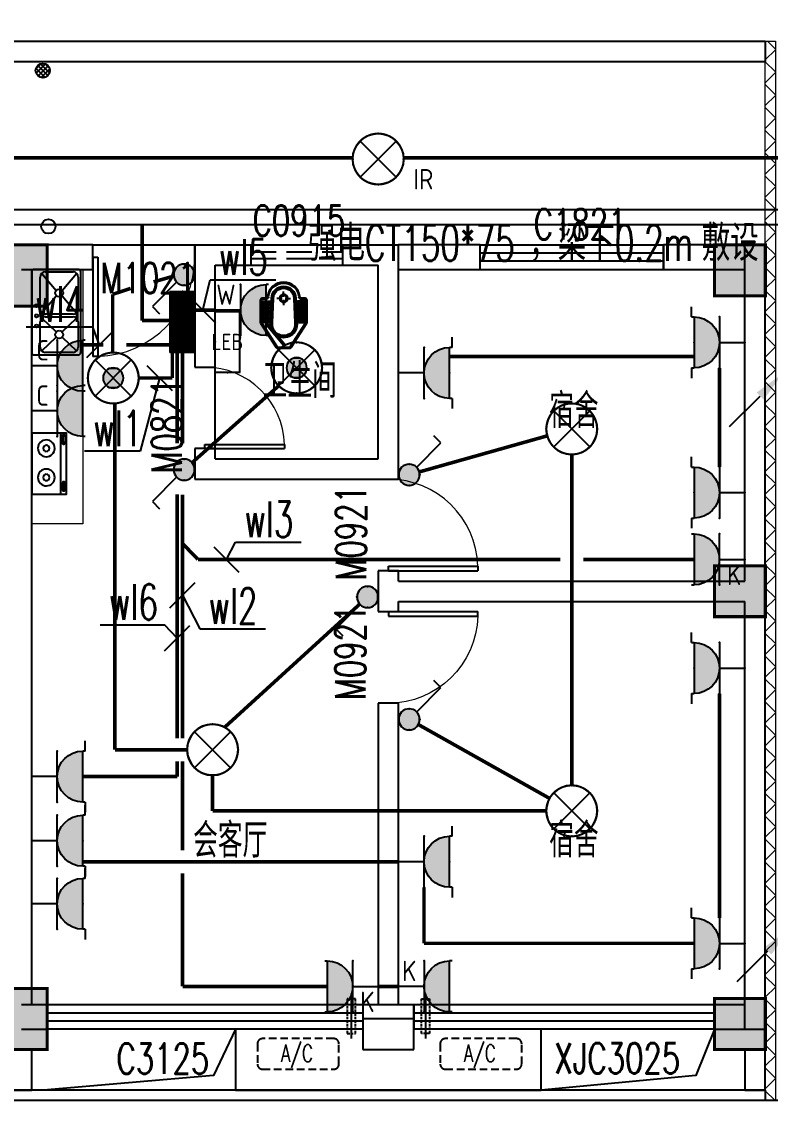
# Model space of a CAD drawing. Extents: x -9422388 to 15610651, y -1992469 to 953794.
# Drawn here: x -2651059 to -2643709, y -209906 to -199313 of the extents above; entities that cross this region are included whole.
import ezdxf
from ezdxf.enums import TextEntityAlignment as Align

# ---------------------------------------------------------------- set-up
doc = ezdxf.new("R2010")
doc.units = 0
doc.header["$LTSCALE"] = 1000
for name, pattern in [('( Hidden )', [0.375, 0.25, -0.125]), ('ACAD_ISO04W100', [30, 24, -3, 0, -3]), ('DASH', [0.35, 0.25, -0.1])]:
    doc.linetypes.add(name, pattern=pattern)
for name, color, linetype in [('A-ELEV-LIN-0.3', 30, 'Continuous'), ('A-ELEV-LIN-0.4', 40, 'Continuous'), ('A-FLOR-HVAC', 4, 'Continuous'), ('A-FLOR-OTHER2-ON', 83, 'Continuous'), ('A-SECT-DOOR', 141, 'Continuous'), ('C-KZ', 2, 'Continuous'), ('C-Z-HATCH', 253, 'Continuous'), ('CABLETRAY', 4, 'Continuous'), ('COLUMN', 9, 'Continuous'), ('DIM-插座', 3, 'Continuous'), ('DIM-照明', 3, 'Continuous'), ('EQUIP-插座', 3, 'Continuous'), ('EQUIP-照明', 3, 'Continuous'), ('EQUIP-箱柜', 3, 'Continuous'), ('LWIRE', 4, 'Continuous'), ('PUB_TEXT', 7, 'Continuous'), ('TEL_TEXT', 7, 'Continuous'), ('WALL', 9, 'Continuous'), ('WALL-PARAPET', 6, 'Continuous'), ('WINDOW', 4, 'Continuous'), ('WINDOW_TEXT', 7, 'Continuous'), ('WIRE-插座', 5, 'Continuous'), ('WIRE-照明', 1, 'Continuous'), ('厨具', 4, 'Continuous'), ('洁具', 253, 'Continuous')]:
    doc.layers.add(name, color=color, linetype=linetype)
doc.layers.add('建筑底图', color=8, linetype='Continuous', lineweight=5)
doc.styles.add('_TCH_DIM', font='SIMPLEX', dxfattribs={"bigfont": 'GBCBIG'})
doc.styles.add('_TCH_WINDOW', font='SIMPLEX', dxfattribs={"height": 3.5, "bigfont": 'GBCBIG'})
doc.styles.add('_TEL_ATTDEF', font='GBENOR', dxfattribs={"width": 0.8, "height": 3, "bigfont": 'GBCBIG'})
doc.styles.add('_TEL_DIM', font='SIMPLEX', dxfattribs={"width": 0.8, "height": 3.5, "bigfont": 'HZTXT'})
doc.styles.get("Standard").update_dxf_attribs({"font": 'gbenor.shx', "bigfont": 'gbcbig.shx'})

# ---------------------------------------------------------------- blocks, each defined once
blk = doc.blocks.new('$plan$00002777')
at = {"layer": '厨具', "color": 0}
for p, q in [((-300, -284), (300, -284)), ((-267, -307), (-267, -318)), ((-257, -316), (-257, -333)), ((-192, -316), (-257, -316)), ((-192, -333), (-192, -316)), ((-176, -308), (-176, -318)), ((192, -308), (192, -318)), ((208, -316), (273, -316)), ((208, -333), (208, -316)), ((273, -316), (273, -333)), ((284, -307), (284, -318)), ((-257, -333), (-192, -333)), ((273, -333), (208, -333))]:
    blk.add_line(p, q, dxfattribs=at)
blk.add_lwpolyline([(300, 0), (-300, 0), (-300, -340), (300, -340)], close=True, dxfattribs=at)
for points in [[(-176, -308, 0.259034), (-178, -304, 0.076276), (-189, -299, 0.036515), (-203, -297, 0.026615), (-221, -296, 0.026615), (-240, -297, 0.036515), (-254, -299, 0.076276), (-265, -304, 0.259034), (-267, -308, 0.078462), (-267, -309, 0.056762)], [(-176, -318, 0.259034), (-178, -315, 0.076276), (-189, -310, 0.036515), (-203, -307, 0.026615), (-221, -306, 0.026615), (-240, -307, 0.036515), (-254, -310, 0.076276), (-265, -315, 0.259034), (-267, -318, 0.259034), (-265, -322, 0.056762), (-257, -326, 0.036515)], [(192, -308, -0.259034), (194, -304, -0.076276), (205, -299, -0.036515), (219, -297, -0.026615), (238, -296, -0.026615), (257, -297, -0.036515), (270, -299, -0.076276), (282, -304, -0.259034), (284, -308, -0.078462), (283, -309, -0.056762)], [(192, -318, -0.259034), (194, -315, -0.076276), (205, -310, -0.036515), (219, -307, -0.026615), (238, -306, -0.026615), (257, -307, -0.036515), (270, -310, -0.076276), (282, -315, -0.259034), (284, -318, -0.259034), (282, -322, -0.056762), (273, -326, -0.036515)], [(-192, -327, 0.008736), (-189, -327, 0.076276), (-178, -322, 0.259034), (-176, -318, 0.259034)], [(208, -327, -0.008736), (205, -327, -0.076276), (194, -322, -0.259034), (192, -318, -0.259034)]]:
    blk.add_lwpolyline(points, format="xyb", dxfattribs=at)
for centre, radius, start, end in [((-135, -143), 82.5, 0.964, 0), ((151, -143), 82.5, 180, 179.036), ((-135, -143), 31.6, 0.6532, 0), ((151, -143), 31.6, 180, 179.3468)]:
    blk.add_arc(centre, radius, start, end, dxfattribs=at)
blk = doc.blocks.new('$plan$00002763')
at = {"layer": '洁具', "color": 0}
for p, q in [((-381, -98), (-246, -241)), ((-345, -82), (-95, -82)), ((-59, -98), (-194, -241)), ((-6, -98), (161, -241)), ((30, -82), (345, -82)), ((381, -98), (214, -241)), ((-395, -405), (-395, -132)), ((-45, -132), (-45, -405)), ((-20, -405), (-20, -132)), ((395, -132), (395, -405)), ((-246, -297), (-381, -440)), ((-194, -297), (-59, -440)), ((161, -297), (-6, -440)), ((214, -297), (381, -440)), ((-95, -455), (-345, -455)), ((345, -455), (30, -455))]:
    blk.add_line(p, q, dxfattribs=at)
blk.add_lwpolyline([(-420, -25), (-420, -455, 0.200464), (-413, -473, 0.197353), (-395, -480), (395, -480, 0.19737), (413, -473, 0.200447), (420, -455), (420, -25, 0.200464), (413, -7, 0.197353), (395, 0), (-395, 0, 0.19737), (-413, -7, 0.200447), (-420, -25)], format="xyb", close=True, dxfattribs=at)
for centre, major_axis, start_param, end_param in [((-345, -132), (-50, 0), -1.570796, 0), ((-136, -48), (-14.2, 0), 3.141593, 9.424778), ((-95, -132), (-50, 0), 3.141593, 4.712389), ((-36, -48), (-15.1, 0), 3.141593, 9.424778), ((30, -132), (-50, 0), -1.570796, 0), ((64, -48), (-14.2, 0), 3.141593, 9.424778), ((345, -132), (-50, 0), 3.141593, 4.712389), ((-220, -269), (-38.6, 0), 3.141593, 9.424778), ((188, -269), (-38.6, 0), 3.141593, 9.424778), ((-345, -405), (50, 0), 3.141593, 4.712389), ((-95, -405), (50, 0), 4.712389, 6.283185), ((30, -405), (50, 0), 3.141593, 4.712389), ((345, -405), (50, 0), 4.712389, 6.283185)]:
    blk.add_ellipse(centre, major_axis=major_axis, ratio=0.9938, start_param=start_param, end_param=end_param, dxfattribs=at)
blk = doc.blocks.new('$plan$00002871')
at = {"layer": '洁具', "color": 0}
for p, q in [((0, -475), (0, -423)), ((-15, -490), (-67, -490)), ((0, -505), (0, -557)), ((15, -490), (67, -490))]:
    blk.add_line(p, q, dxfattribs=at)
for points in [[(159, -508, -0.88995), (-159, -508, 0.380538), (-179, -491), (-210, -491, -0.414214), (-230, -471), (-230, -258, -0.144595), (-227, -247), (-73, -9, -0.254383), (-56, 0), (56, 0, -0.254383), (73, -9), (227, -247, -0.144595), (230, -258), (230, -471, -0.414214), (210, -491), (179, -491, 0.380538)], [(120, -491), (130, -252, 1.134994), (-130, -252), (-120, -491, 0.992594)], [(105, -490), (115, -251, 1.141146), (-115, -251), (-105, -490, 0.994896)], [(100, -490), (110, -251, 1.143479), (-110, -251), (-100, -490, 0.995777)], [(-149, -264, 1), (-149, -252), (-207, -252, 1), (-207, -264)], [(-148, -287, 1), (-148, -275), (-207, -275, 1), (-207, -287)], [(-147, -307, 1), (-147, -295), (-207, -295, 1), (-207, -307)], [(-149, -263, 1), (-149, -253), (-207, -253, 1), (-207, -263)], [(-148, -286, 1), (-148, -276), (-207, -276, 1), (-207, -286)], [(-147, -306, 1), (-147, -296), (-207, -296, 1), (-207, -306)], [(148, -287, -1), (148, -275), (207, -275, -1), (207, -287)], [(147, -307, -1), (147, -295), (207, -295, -1), (207, -307)], [(148, -286, -1), (148, -276), (207, -276, -1), (207, -286)], [(147, -306, -1), (147, -296), (207, -296, -1), (207, -306)], [(149, -264, -1), (149, -252), (207, -252, -1), (207, -264)], [(149, -263, -1), (149, -253), (207, -253, -1), (207, -263)], [(-146, -330, 1), (-146, -319), (-207, -319, 1), (-207, -330)], [(-146, -352, 1), (-146, -341), (-207, -341, 1), (-207, -352)], [(-145, -376, 1), (-145, -364), (-207, -364, 1), (-207, -376)], [(-144, -399, 1), (-144, -388), (-207, -388, 1), (-207, -399)], [(-143, -423, 1), (-143, -411), (-207, -411, 1), (-207, -423)], [(-146, -329, 1), (-146, -320), (-207, -320, 1), (-207, -329)], [(-146, -351, 1), (-146, -342), (-207, -342, 1), (-207, -351)], [(-145, -375, 1), (-145, -365), (-207, -365, 1), (-207, -375)], [(-144, -398, 1), (-144, -389), (-207, -389, 1), (-207, -398)], [(-143, -422, 1), (-143, -412), (-207, -412, 1), (-207, -422)], [(143, -423, -1), (143, -411), (207, -411, -1), (207, -423)], [(144, -399, -1), (144, -388), (207, -388, -1), (207, -399)], [(143, -422, -1), (143, -412), (207, -412, -1), (207, -422)], [(145, -376, -1), (145, -364), (207, -364, -1), (207, -376)], [(144, -398, -1), (144, -389), (207, -389, -1), (207, -398)], [(146, -352, -1), (146, -341), (207, -341, -1), (207, -352)], [(145, -375, -1), (145, -365), (207, -365, -1), (207, -375)], [(146, -330, -1), (146, -319), (207, -319, -1), (207, -330)], [(146, -351, -1), (146, -342), (207, -342, -1), (207, -351)], [(146, -329, -1), (146, -320), (207, -320, -1), (207, -329)], [(-141, -444, 1), (-141, -432), (-207, -432, 1), (-207, -444)], [(-141, -464, 1), (-141, -453), (-207, -453, 1), (-207, -464)], [(-141, -443, 1), (-141, -433), (-207, -433, 1), (-207, -443)], [(-141, -463, 1), (-141, -454), (-207, -454, 1), (-207, -463)], [(141, -444, -1), (141, -432), (207, -432, -1), (207, -444)], [(141, -464, -1), (141, -453), (207, -453, -1), (207, -464)], [(141, -443, -1), (141, -433), (207, -433, -1), (207, -443)], [(141, -463, -1), (141, -454), (207, -454, -1), (207, -463)]]:
    blk.add_lwpolyline(points, format="xyb", close=True, dxfattribs=at)
blk.add_lwpolyline([(-149, -507, 0.380538), (-179, -481), (-210, -481, -0.414214), (-220, -471), (-220, -258, -0.144595), (-218, -253), (-64, -15, -0.254383), (-56, -10), (56, -10, -0.254383), (64, -15), (218, -253, -0.144595), (220, -258), (220, -471, -0.414214), (210, -481), (179, -481, 0.380538), (149, -507, 0.380538)], format="xyb", dxfattribs=at)
for radius in [40, 31.7]:
    blk.add_circle((0, -490), radius, dxfattribs=at)
blk.add_arc((0, -490), 150, 186.665, 353.335, dxfattribs=at)
blk = doc.blocks.new('KTWJ1')
at = {"layer": 'A-FLOR-HVAC', "color": 0, "linetype": '( Hidden )', "ltscale": 0.3}
blk.add_lwpolyline([(152982, -14209, 0.414214), (153032, -14259), (153732, -14259, 0.414214), (153782, -14209), (153782, -14009, 0.414214), (153732, -13959), (153032, -13959, 0.414214), (152982, -14009)], format="xyb", close=True, dxfattribs=at)
at = {"layer": 'A-FLOR-HVAC', "color": 0, "style": '_TCH_WINDOW', "width": 0.705882}
blk.add_text('A/C', height=170, dxfattribs=at).set_placement((153214, -14188))
blk = doc.blocks.new('KTB')
at = {"layer": 'A-SECT-DOOR', "color": 0}
blk.add_lwpolyline([(1040319, -403775), (1039069, -403775), (1039069, -404375), (1042069, -404375), (1042069, -403775), (1040819, -403775)], dxfattribs=at)
at = {"layer": 'A-FLOR-HVAC', "color": 8}
for p in [(886302, -389909), (888096, -389909)]:
    blk.add_blockref('KTWJ1', p, dxfattribs=at)
blk = doc.blocks.new('A$C0CF77FE4')
at = {"layer": 'A-FLOR-OTHER2-ON', "color": 0, "linetype": 'ACAD_ISO04W100', "ltscale": 5}
blk.add_line((40, 440), (40, 0), dxfattribs=at)
at = {"layer": 'A-FLOR-OTHER2-ON', "color": 0, "linetype": 'DASH', "ltscale": 0.1}
blk.add_lwpolyline([(0, 390), (80, 390), (80, 50), (0, 50)], close=True, dxfattribs=at)
blk = doc.blocks.new('$DorLib2D$00000001')
at = {"color": 0}
for p, q in [((0.45, 0.975), (0.5, 0.975)), ((0.45, 0), (0.45, 0.975)), ((0.5, 0), (0.5, 0.975)), ((0.5, 0), (0.45, 0))]:
    blk.add_line(p, q, dxfattribs=at)
at = {"color": 0, "lineweight": 13}
blk.add_arc((0.475, 0), 0.975, 91.4693, 180, dxfattribs=at)
blk = doc.blocks.new('$TCHSYS$WIN2D')
at = {"color": 0}
for p, q in [((-0.5, 0.5), (0.5, 0.5)), ((-0.5, 0.5), (-0.5, -0.5)), ((0.5, 0.5), (0.5, -0.5)), ((0.5, 0.1667), (-0.5, 0.1667)), ((0.5, -0.1667), (-0.5, -0.1667)), ((-0.5, -0.5), (0.5, -0.5))]:
    blk.add_line(p, q, dxfattribs=at)
blk = doc.blocks.new('4444')
h = blk.add_hatch()
h.set_pattern_fill('ANSI37', color=8, scale=100)
h.set_pattern_definition([(45, (1282736.5, 0), (-112.2532, 112.2532), []), (135, (1282736.5, 0), (-112.2532, -112.2532), [])])
h.paths.add_polyline_path([(1904230.2, -394074.7), (1904330.2, -394074.7), (1904330.2, -404474.7), (1904230.2, -404474.7)])
at = {"layer": 'A-ELEV-LIN-0.4'}
h = blk.add_hatch(dxfattribs=at)
h.set_pattern_fill('ANSI37', color=8, scale=20)
h.set_pattern_definition([(45, (842830.902, -10358), (-22.4506403, 22.4506403), []), (135, (842830.902, -10358), (-22.4506403, -22.4506403), [])])
edge = h.paths.add_edge_path()
edge.add_arc((1897138.4, -394362.6), 70, 0, 360)
at = {"layer": 'C-Z-HATCH'}
h = blk.add_hatch(color=8, dxfattribs=at)
h.dxf.hatch_style = 1
h.paths.add_polyline_path([(1896680.2, -396074.7), (1897180.2, -396074.7), (1897180.2, -396674.7), (1896680.2, -396674.7)])
h = blk.add_hatch(color=8, dxfattribs=at)
h.dxf.hatch_style = 1
h.paths.add_polyline_path([(1903730.2, -396074.7), (1904230.2, -396074.7), (1904230.2, -396574.7), (1903730.2, -396574.7)])
h = blk.add_hatch(color=8, dxfattribs=at)
h.dxf.hatch_style = 1
h.paths.add_polyline_path([(1903730.2, -399224.7), (1904230.2, -399224.7), (1904230.2, -399724.7), (1903730.2, -399724.7)])
h = blk.add_hatch(color=8, dxfattribs=at)
h.dxf.hatch_style = 1
h.paths.add_polyline_path([(1896680.2, -403374.7), (1897180.2, -403374.7), (1897180.2, -403974.7), (1896680.2, -403974.7)])
h = blk.add_hatch(color=8, dxfattribs=at)
h.dxf.hatch_style = 1
h.paths.add_polyline_path([(1903730.2, -403474.7), (1904230.2, -403474.7), (1904230.2, -403974.7), (1903730.2, -403974.7)])
at = {"color": 8}
for points in [[(1904230.2, -394074.7), (1904330.2, -394074.7), (1904330.2, -404474.7), (1904230.2, -404474.7)], [(1897030.2, -396314.7), (1897530.2, -396314.7), (1897530.2, -398814.7), (1897030.2, -398814.7)]]:
    blk.add_lwpolyline(points, close=True, dxfattribs=at)
at = {"layer": 'A-ELEV-LIN-0.3', "color": 8}
for points in [[(1910300.1, -378228), (1910300.1, -378228, -0.4142136), (1910521.4, -377263.1), (1917469.5, -372908.3, -0.4142136), (1919537.1, -373382.6), (1932807.3, -394555, -0.2728148), (1932848.7, -396077.9), (1928630, -403701.1, -0.2728148), (1927317.5, -404474.7), (1876130.2, -404474.7, -0.4142134), (1874530.2, -402874.7), (1874530.2, -394774.7, -0.4142137), (1875230.2, -394074.7), (1875230.2, -394074.7)], [(1904230.2, -404374.7), (1876130.2, -404374.7, -0.4142134), (1874630.2, -402874.7), (1874630.2, -394774.7, -0.4142137), (1875230.2, -394174.7), (1875230.2, -394174.7)]]:
    blk.add_lwpolyline(points, format="xyb", dxfattribs=at)
for points in [[(1896830.2, -404374.7), (1897030.2, -404374.7), (1897030.2, -403974.7), (1896830.2, -403974.7)], [(1904030.2, -404374.7), (1904230.2, -404374.7), (1904230.2, -403974.7), (1904030.2, -403974.7)]]:
    blk.add_lwpolyline(points, close=True, dxfattribs=at)
blk.add_lwpolyline([(1904230.2, -404374.7), (1904230.2, -404474.7)], dxfattribs=at)
at = {"layer": 'A-ELEV-LIN-0.4', "color": 8}
for points in [[(1899030.2, -403774.7), (1898812.7, -404229.5), (1897143.9, -404374.7)], [(1903730.2, -403774.7), (1903549, -404229.5), (1902030.2, -404374.7)]]:
    blk.add_lwpolyline(points, dxfattribs=at)
for centre in [(1897138.4, -394362.6), (1897193.5, -395893.3)]:
    blk.add_circle(centre, 70, dxfattribs=at)
at = {"layer": 'C-KZ', "color": 8, "const_width": 30}
for points in [[(1896680.2, -396074.7), (1897180.2, -396074.7), (1897180.2, -396674.7), (1896680.2, -396674.7)], [(1903730.2, -396074.7), (1904230.2, -396074.7), (1904230.2, -396574.7), (1903730.2, -396574.7)], [(1903730.2, -399224.7), (1904230.2, -399224.7), (1904230.2, -399724.7), (1903730.2, -399724.7)], [(1896680.2, -403374.7), (1897180.2, -403374.7), (1897180.2, -403974.7), (1896680.2, -403974.7)], [(1903730.2, -403474.7), (1904230.2, -403474.7), (1904230.2, -403974.7), (1903730.2, -403974.7)]]:
    blk.add_lwpolyline(points, close=True, dxfattribs=at)
at = {"layer": 'COLUMN', "color": 8}
for p, q in [((1900780.2, -403674.7), (1900280.2, -403674.7)), ((1900280.2, -403674.7), (1900280.2, -403974.7)), ((1900780.2, -403974.7), (1900780.2, -403674.7)), ((1900280.2, -403974.7), (1900780.2, -403974.7))]:
    blk.add_line(p, q, dxfattribs=at)
at = {"layer": 'WALL', "color": 8}
for p, q in [((1897630.2, -396074.7), (1896930.2, -396074.7)), ((1897630.2, -396314.7), (1897630.2, -396074.7)), ((1898630.2, -396074.7), (1898630.2, -397274.7)), ((1898630.2, -396314.7), (1898630.2, -396074.7)), ((1898630.2, -396074.7), (1900630.2, -396074.7)), ((1900630.2, -398274.7), (1900630.2, -396074.7)), ((1901430.2, -396074.7), (1900630.2, -396074.7)), ((1901430.2, -396314.7), (1901430.2, -396074.7)), ((1904030.2, -396074.7), (1903230.2, -396074.7)), ((1903230.2, -396074.7), (1903230.2, -396314.7)), ((1904030.2, -399374.7), (1904030.2, -396074.7)), ((1904030.2, -396074.7), (1904230.2, -396074.7)), ((1904230.2, -399474.7), (1904230.2, -396074.7)), ((1898830.2, -397274.7), (1898830.2, -396274.7)), ((1898830.2, -396274.7), (1900430.2, -396274.7)), ((1900430.2, -398174.7), (1900430.2, -396274.7)), ((1896930.2, -396314.7), (1897630.2, -396314.7)), ((1897030.2, -403534.7), (1897030.2, -396314.7)), ((1900630.2, -396314.7), (1901430.2, -396314.7)), ((1903230.2, -396314.7), (1904030.2, -396314.7)), ((1898630.2, -397274.7), (1898830.2, -397274.7)), ((1898830.2, -398074.7), (1898630.2, -398074.7)), ((1898630.2, -398074.7), (1898630.2, -398374.7)), ((1898830.2, -398174.7), (1898830.2, -398074.7)), ((1898830.2, -398174.7), (1900430.2, -398174.7)), ((1900630.2, -398374.7), (1900630.2, -398274.7)), ((1898630.2, -398374.7), (1900430.2, -398374.7)), ((1900430.2, -398374.7), (1900630.2, -398374.7)), ((1900630.2, -399274.7), (1900430.2, -399274.7)), ((1900430.2, -399274.7), (1900430.2, -399474.7)), ((1900630.2, -399374.7), (1900630.2, -399274.7)), ((1900630.2, -399374.7), (1904030.2, -399374.7)), ((1900430.2, -399474.7), (1900430.2, -399674.7)), ((1904230.2, -403774.7), (1904230.2, -399474.7)), ((1900430.2, -399674.7), (1900630.2, -399674.7)), ((1900630.2, -399574.7), (1904030.2, -399574.7)), ((1900630.2, -399674.7), (1900630.2, -399574.7)), ((1904030.2, -403774.7), (1904030.2, -399574.7)), ((1900630.2, -400574.7), (1900430.2, -400574.7)), ((1900430.2, -400574.7), (1900430.2, -403534.7)), ((1900630.2, -403534.7), (1900630.2, -400574.7)), ((1897180.2, -403534.7), (1896930.2, -403534.7)), ((1897180.2, -403774.7), (1897180.2, -403534.7)), ((1900530.2, -403534.7), (1900280.2, -403534.7)), ((1900280.2, -403534.7), (1900280.2, -403674.7)), ((1900780.2, -403534.7), (1900530.2, -403534.7)), ((1900780.2, -403674.7), (1900780.2, -403534.7)), ((1904030.2, -403534.7), (1903730.2, -403534.7)), ((1903730.2, -403534.7), (1903730.2, -403774.7)), ((1896930.2, -403774.7), (1897180.2, -403774.7)), ((1903730.2, -403774.7), (1904030.2, -403774.7)), ((1904030.2, -403774.7), (1904230.2, -403774.7))]:
    blk.add_line(p, q, dxfattribs=at)
at = {"layer": 'WALL-PARAPET', "color": 8}
for p, q in [((1875230.2, -394074.7), (1904230.2, -394074.7)), ((1904230.2, -394074.7), (1904230.2, -394274.7)), ((1875430.2, -394274.7), (1904230.2, -394274.7))]:
    blk.add_line(p, q, dxfattribs=at)
at = {"layer": 'WINDOW', "color": 8}
for p, q in [((1897630.2, -396074.7), (1898630.2, -396074.7)), ((1898830.2, -398074.7), (1898830.2, -397274.7))]:
    blk.add_line(p, q, dxfattribs=at)
at = {"layer": 'WINDOW', "color": 8, "linetype": 'DASH'}
for p, q in [((1899180.2, -396074.7, 900), (1899180.2, -396274.7, 900)), ((1899180.2, -396074.7, 900), (1899180.2, -396274.7, 900)), ((1899180.2, -396141.4, 900), (1900080.2, -396141.4, 900)), ((1899180.2, -396141.4, 900), (1900080.2, -396141.4, 900)), ((1900080.2, -396074.7, 900), (1900080.2, -396274.7, 900)), ((1900080.2, -396074.7, 900), (1900080.2, -396274.7, 900)), ((1899180.2, -396208.1, 900), (1900080.2, -396208.1, 900)), ((1899180.2, -396208.1, 900), (1900080.2, -396208.1, 900))]:
    blk.add_line(p, q, dxfattribs=at)
at = {"color": 8, "xscale": -1, "rotation": 180}
blk.add_blockref('$plan$00002871', (1899502.5, -397089.8), dxfattribs=at)
at = {"layer": 'A-FLOR-OTHER2-ON', "color": 8, "linetype": 'DASH', "xscale": -1}
blk.add_blockref('A$C0CF77FE4', (1900206.3, -403867.7), dxfattribs=at)
at = {"layer": 'A-FLOR-OTHER2-ON', "color": 8, "linetype": 'DASH'}
blk.add_blockref('A$C0CF77FE4', (1900854, -403867.7), dxfattribs=at)
at = {"layer": 'A-SECT-DOOR', "color": 8}
blk.add_blockref('KTB', (859961, 0), dxfattribs=at)
at = {"layer": 'WINDOW', "color": 8}
ref = blk.add_blockref('$TCHSYS$WIN2D', (1902330.2, -396194.7), dxfattribs=dict(at, xscale=1800, yscale=-240, zscale=1800, rotation=359.9999999999639))
ref.add_attrib('A', 'C1821', (1901957.4, -396020.4), dxfattribs={"layer": 'WINDOW_TEXT', "color": 8, "height": 297.5, "style": '_TCH_WINDOW', "width": 0.705882})
ref = blk.add_blockref('$DorLib2D$00000001', (1898130.2, -396194.7), dxfattribs=dict(at, xscale=-1000, yscale=-1000, zscale=-1000, rotation=359.9999999999629))
ref.add_attrib('A', 'M1021', (1897705.2, -396548.5), dxfattribs={"layer": 'WINDOW_TEXT', "color": 8, "height": 297.5, "style": '_TCH_WINDOW', "width": 0.705882})
ref = blk.add_blockref('$DorLib2D$00000001', (1898730.2, -397674.7), dxfattribs=dict(at, xscale=-800, yscale=-800, zscale=-800, rotation=89.99999999995553))
ref.add_attrib('A', 'M0821', (1898503.9, -398319.7), dxfattribs={"layer": 'WINDOW_TEXT', "color": 8, "height": 297.5, "rotation": 90, "style": '_TCH_WINDOW', "width": 0.705882})
ref = blk.add_blockref('$DorLib2D$00000001', (1900530.2, -398824.7), dxfattribs=dict(at, xscale=-900, yscale=-900, zscale=-900, rotation=89.99999999995553))
ref.add_attrib('A', 'M0921', (1900313, -399369.4), dxfattribs={"layer": 'WINDOW_TEXT', "color": 8, "height": 297.5, "rotation": 90, "style": '_TCH_WINDOW', "width": 0.705882})
ref = blk.add_blockref('$DorLib2D$00000001', (1900530.2, -400124.7), dxfattribs=dict(at, xscale=900, yscale=-900, zscale=900, rotation=89.99999999995553))
ref.add_attrib('A', 'M0921', (1900305.8, -400544.4), dxfattribs={"layer": 'WINDOW_TEXT', "color": 8, "height": 297.5, "rotation": 90, "style": '_TCH_WINDOW', "width": 0.705882})
ref = blk.add_blockref('$TCHSYS$WIN2D', (1898730.2, -403654.7), dxfattribs=dict(at, xscale=3100, yscale=-240, zscale=3100, rotation=179.9999999999629))
ref.add_attrib('A', 'C3125', (1897862.5, -404213.1), dxfattribs={"layer": 'WINDOW_TEXT', "color": 8, "height": 297.5, "rotation": 360, "style": '_TCH_WINDOW', "width": 0.705882})
ref = blk.add_blockref('$TCHSYS$WIN2D', (1902255.2, -403654.7), dxfattribs=dict(at, xscale=-2950, yscale=240, zscale=-2950, rotation=359.9999999999639))
ref.add_attrib('A', 'XJC3025', (1902161.3, -404209.6), dxfattribs={"layer": 'WINDOW_TEXT', "color": 8, "height": 297.5, "style": '_TCH_WINDOW', "width": 0.705882})
at = {"layer": '厨具', "color": 8, "xscale": -1, "yscale": -1, "rotation": 269.9999999999562}
blk.add_blockref('$plan$00002763', (1897030.2, -396734.7), dxfattribs=at)
at = {"layer": '厨具', "color": 8, "rotation": 89.99999999995617}
blk.add_blockref('$plan$00002777', (1897030.2, -398222.8), dxfattribs=at)
at = {"layer": 'PUB_TEXT', "color": 8, "style": '_TCH_DIM'}
for s, p in [('卫生间', (1899295.8, -397577.6)), ('宿舍', (1902108.3, -397871.8)), ('会客厅', (1898613.7, -402091)), ('宿舍', (1902108.3, -402088.1))]:
    blk.add_text(s, height=337.59, dxfattribs=at).set_placement(p)
at = {"layer": 'WINDOW_TEXT', "color": 8, "style": '_TCH_WINDOW', "width": 0.705882}
blk.add_text('C0915', height=297.5, dxfattribs=at).set_placement((1899197.8, -395984.1))
blk = doc.blocks.new('$equip$00002530')
for p, q in [((-0.354, 0.354), (0.354, -0.354)), ((0.354, 0.354), (-0.354, -0.354))]:
    blk.add_line(p, q)
at = {"const_width": 0.04}
blk.add_lwpolyline([(0, 0.5, -1), (0, -0.5, -1), (0, 0.5, -2.479085)], format="xyb", dxfattribs=at)
blk.add_circle((0, 0), 0.5)
for p in [(0, 0.5), (-0.5, 0), (0.5, 0), (0, -0.5)]:
    blk.add_point(p)
at = {"color": 7, "style": '_TEL_DIM', "flags": 1}
blk.add_attdef('A', text='', height=0.00002, dxfattribs=at).set_placement((0, 0), align=Align.MIDDLE_CENTER)
at = {"color": 7, "style": '_TEL_DIM'}
blk.add_attdef('$TEXT$', text='', height=0.4, dxfattribs=at).set_placement((0.887, -0.396), align=Align.MIDDLE_CENTER)
blk = doc.blocks.new('$TelecSys$00000081')
for p, q in [((0.104, 0.104), (0.104, 0.104)), ((-0.104, -0.104), (-0.104, -0.104)), ((-1.15, -1.15), (-0.55, -0.55))]:
    blk.add_line(p, q)
at = {"const_width": 0.142}
blk.add_lwpolyline([(0.071, 0, 1), (-0.071, 0, 1)], format="xyb", close=True, dxfattribs=at)
blk.add_solid([(-0.62, -0.48), (-0.48, -0.62), (-0.1, -0.1)])
at = {"width": 0.8, "flags": 9}
blk.add_attdef('A', (0, 0), '', height=0.00002, rotation=180, dxfattribs=at)
blk = doc.blocks.new('$equip$00002539')
for p, q in [((-0.354, 0.354), (0.354, -0.354)), ((0.354, 0.354), (-0.354, -0.354))]:
    blk.add_line(p, q)
at = {"const_width": 0.04}
blk.add_lwpolyline([(-0.5, 0, 1), (0.5, 0, 1), (-0.5, 0, 0.911406)], format="xyb", dxfattribs=at)
blk.add_circle((0, 0), 0.5)
for p in [(0, 0.5), (-0.5, 0), (0.5, 0), (0, -0.5)]:
    blk.add_point(p)
at = {"color": 7, "style": '_TEL_DIM', "flags": 1}
blk.add_attdef('A', text='', height=0.00002, dxfattribs=at).set_placement((0, 0), align=Align.MIDDLE_CENTER)
blk = doc.blocks.new('$equip$00002828')
for p, q in [((0.354, 0.354), (-0.354, -0.354)), ((-0.354, 0.354), (0.354, -0.354))]:
    blk.add_line(p, q)
at = {"const_width": 0.04}
blk.add_lwpolyline([(0.5, 0, -1), (-0.5, 0, -1), (0.5, 0, 1)], format="xyb", dxfattribs=at)
for radius in [0.5, 0.2]:
    blk.add_circle((0, 0), radius)
for p in [(0, 0.5), (-0.5, 0), (0.5, 0), (0, -0.5)]:
    blk.add_point(p)
for points in [[(-0.173, 0.1), (0.173, 0.1), (-0.2, 0), (0.2, 0)], [(-0.173, -0.1), (0.173, -0.1), (-0.2, 0), (0.2, 0)], [(-0.1, 0.173), (0.1, 0.173), (-0.173, 0.1), (0.173, 0.1)], [(0, 0.2), (0, 0.2), (-0.1, 0.173), (0.1, 0.173)], [(-0.1, -0.173), (0.1, -0.173), (-0.173, -0.1), (0.173, -0.1)], [(0, -0.2), (0, -0.2), (-0.1, -0.173), (0.1, -0.173)]]:
    blk.add_solid(points)
at = {"color": 7, "style": '_TEL_DIM', "flags": 1}
for tag in ['A', 'REMARK']:
    blk.add_attdef(tag, text='', height=0.00002, dxfattribs=at).set_placement((0, 0), align=Align.MIDDLE_CENTER)
blk = doc.blocks.new('$equip$00001764')
for p, q in [((-0.5, 1.05), (-0.5, 1)), ((-0.5, 1), (0.5, 1)), ((0.5, 1.05), (0.5, 1)), ((0.5, 0.5), (-0.5, 0.5)), ((0, 0.5), (0, 0))]:
    blk.add_line(p, q)
blk.add_arc((0, 1), 0.5, 180, 0)
for p in [(-0.5, 0.5), (0.5, 0.5), (0, 0)]:
    blk.add_point(p)
for points in [[(0.433, 0.75), (-0.433, 0.75), (0.5, 1), (-0.5, 1)], [(0.25, 0.567), (-0.25, 0.567), (0.433, 0.75), (-0.433, 0.75)], [(0, 0.5), (0, 0.5), (0.25, 0.567), (-0.25, 0.567)]]:
    blk.add_solid(points)
at = {"color": 7, "style": '_TEL_DIM'}
blk.add_attdef('$TEXT$', text='', height=0.4, dxfattribs=at).set_placement((0.303, 0.211), align=Align.MIDDLE_CENTER)
at = {"color": 7, "style": '_TEL_DIM', "flags": 1}
blk.add_attdef('A', text='', height=0.00002, dxfattribs=at).set_placement((0, 0), align=Align.MIDDLE_CENTER)
blk = doc.blocks.new('$equip$00001240')
for p, q in [((-0.5, 1.05), (-0.7, 1.05)), ((-0.5, 1.05), (-0.5, 1)), ((-0.5, 1), (0.5, 1)), ((0.5, 1.05), (0.7, 1.05)), ((0.5, 1.05), (0.5, 1)), ((-0.5, 0.5), (0.5, 0.5)), ((0, 0.5), (0, 0))]:
    blk.add_line(p, q)
blk.add_arc((0, 1), 0.5, 180, 0)
for points in [[(0.433, 0.75), (-0.433, 0.75), (0.5, 1), (-0.5, 1)], [(0.25, 0.567), (-0.25, 0.567), (0.433, 0.75), (-0.433, 0.75)], [(0, 0.5), (0, 0.5), (0.25, 0.567), (-0.25, 0.567)]]:
    blk.add_solid(points)
at = {"layer": 'EQUIP-照明'}
for p in [(0, 1), (-0.5, 0.5), (0.5, 0.5), (0, 0)]:
    blk.add_point(p, dxfattribs=at)
at = {"layer": 'EQUIP-照明', "flags": 9}
blk.add_attdef('A', (0, 0), '', height=0.00002, dxfattribs=at)
blk = doc.blocks.new('$equip$00001962')
for p, q in [((0.147, 0.356), (0.625, 0.833)), ((0.625, 0.833), (0.766, 0.692))]:
    blk.add_line(p, q)
blk.add_circle((0, 0.208), 0.208)
for p in [(0, 0.417), (-0.208, 0.208), (0, 0), (0.208, 0.208)]:
    blk.add_point(p)
for points in [[(-0.18, 0.313), (0.18, 0.313), (-0.208, 0.208), (0.208, 0.208)], [(-0.104, 0.389), (0.104, 0.389), (-0.18, 0.313), (0.18, 0.313)], [(0, 0.417), (0, 0.417), (-0.104, 0.389), (0.104, 0.389)], [(-0.18, 0.104), (0.18, 0.104), (-0.208, 0.208), (0.208, 0.208)], [(-0.104, 0.028), (0.104, 0.028), (-0.18, 0.104), (0.18, 0.104)], [(0, 0), (0, 0), (-0.104, 0.028), (0.104, 0.028)]]:
    blk.add_solid(points)
at = {"layer": 'TEL_TEXT', "style": '_TEL_DIM', "flags": 1}
blk.add_attdef('A', text='', height=0.00002, dxfattribs=at).set_placement((0, 0), align=Align.MIDDLE_CENTER)
blk = doc.blocks.new('*X41')
at = {"color": 0}
for p, q in [((-250, 32.8), (-82.8, 200)), ((-250, 68.2), (-118.2, 200)), ((-250, 103.6), (-153.6, 200)), ((-250, 138.9), (-188.9, 200)), ((-250, 174.3), (-224.3, 200)), ((-247.5, 0), (-47.5, 200)), ((-212.1, 0), (-12.1, 200)), ((-176.8, 0), (23.2, 200)), ((-141.4, 0), (58.6, 200)), ((-106.1, 0), (93.9, 200)), ((-70.7, 0), (129.3, 200)), ((-35.4, 0), (164.6, 200)), ((0, 0), (200, 200)), ((35.4, 0), (235.4, 200)), ((70.7, 0), (250, 179.3)), ((106.1, 0), (250, 143.9)), ((141.4, 0), (250, 108.6)), ((176.8, 0), (250, 73.2)), ((212.1, 0), (250, 37.9)), ((247.5, 0), (250, 2.5))]:
    blk.add_line(p, q, dxfattribs=at)
blk = doc.blocks.new('$equip$00002943')
for p, q in [((-0.75, 0.6), (-0.75, 0)), ((0.75, 0.6), (-0.75, 0.6)), ((0.75, 0), (0.75, 0.6)), ((-0.75, 0), (0.75, 0))]:
    blk.add_line(p, q)
for points, const_width in [([(-0.75, 0.3), (0.75, 0.3)], 0.6), ([(-0.75, 0.6), (-0.75, 0), (0.75, 0), (0.75, 0.6), (-0.75, 0.6), (-0.75, 0)], 0.04)]:
    blk.add_lwpolyline(points, dxfattribs=dict(const_width=const_width))
for p in [(0, 0.6), (-0.75, 0.3), (0.75, 0.3), (0, 0)]:
    blk.add_point(p)
at = {"xscale": 0.00300000000061118, "yscale": 0.00300000000061118, "zscale": 0.00300000000061118}
blk.add_blockref('*X41', (0, 0), dxfattribs=at)
at = {"color": 7, "style": '_TEL_DIM', "flags": 1}
for tag in ['A', 'REMARK']:
    blk.add_attdef(tag, text='', height=0.00002, dxfattribs=at).set_placement((0, 0), align=Align.MIDDLE_CENTER)
blk = doc.blocks.new('$equip$00002908')
for p, q in [((0.75, 0.6), (-0.75, 0.6)), ((-0.75, 0.6), (-0.75, 0)), ((0.75, 0), (0.75, 0.6)), ((-0.75, 0), (0.75, 0))]:
    blk.add_line(p, q)
at = {"const_width": 0.04}
blk.add_lwpolyline([(-0.75, 0.6), (-0.75, 0), (0.75, 0), (0.75, 0.6), (-0.75, 0.6), (-0.75, 0)], dxfattribs=at)
for p in [(0, 0.6), (-0.75, 0.3), (0.75, 0.3), (0, 0)]:
    blk.add_point(p)
at = {"color": 7, "style": '_TEL_DIM'}
blk.add_attdef('$TEXT$', text='', height=0.4, dxfattribs=at).set_placement((0, 0.3), align=Align.MIDDLE_CENTER)
at = {"color": 7, "style": '_TEL_DIM', "flags": 1}
for tag in ['A', 'REMARK']:
    blk.add_attdef(tag, text='', height=0.00002, dxfattribs=at).set_placement((0, 0), align=Align.MIDDLE_CENTER)

msp = doc.modelspace()

# ---------------------------------------------------------------- linework, layer by layer
at = {"layer": 'CABLETRAY'}
for p, q in [((-2661361.43383, -201157.04918), (-2638033.74016, -201157.04918)), ((-2638033.74016, -201307.04918), (-2661361.43383, -201307.04918))]:
    msp.add_line(p, q, dxfattribs=at)
at = {"layer": 'DIM-插座'}
for p, q in [((-2649403.29017, -202022.30549), (-2649155.80279, -202269.79287)), ((-2650419.29017, -202611.79287), (-2650171.80279, -202364.30549)), ((-2649172.79017, -204470.30549), (-2648925.30279, -204717.79287)), ((-2649602.48384, -205067.79287), (-2649354.99647, -204820.30549)), ((-2649655.20462, -205490.79287), (-2649407.71725, -205243.30549))]:
    msp.add_line(p, q, dxfattribs=at)
for points in [[(-2649279.54648, -202146.04918), (-2649208.54648, -201850.04918)], [(-2649208.54648, -201850.04918), (-2648564.21315, -201850.04918)], [(-2650358.74016, -202312.04918), (-2651013.74016, -202312.04918)], [(-2650295.54648, -202488.04918), (-2650358.74016, -202312.04918)], [(-2649049.04648, -204594.04918), (-2648959.04648, -204424.54918)], [(-2648959.04648, -204424.54918), (-2648314.71315, -204424.54918)], [(-2649478.74016, -204944.04918), (-2649310.54648, -205277.04918)], [(-2649654.04648, -205238.04918), (-2650287.71315, -205238.04918)], [(-2649531.46094, -205367.04918), (-2649654.04648, -205238.04918)], [(-2649310.54648, -205277.04918), (-2648666.21315, -205277.04918)]]:
    msp.add_lwpolyline(points, dxfattribs=at)
at = {"layer": 'DIM-照明'}
msp.add_line((-2649829.29017, -202689.05248), (-2649581.80279, -202936.53985), dxfattribs=at)
for points in [[(-2649705.54648, -202812.79617), (-2649893.54648, -203532.54918)], [(-2649893.54648, -203532.54918), (-2650441.87981, -203532.54918)]]:
    msp.add_lwpolyline(points, dxfattribs=at)
at = {"layer": 'WIRE-插座', "linetype": 'Continuous', "const_width": 35}
for points in [[(-2649158.74016, -202146.04918), (-2649358.74016, -202146.04918)], [(-2650255.54648, -202488.04918), (-2650458.74016, -202488.04918)], [(-2649598.74016, -202488.04918), (-2650030.54648, -202488.04918)], [(-2649531.46094, -203454.54918), (-2649531.46094, -202562.79617)], [(-2649478.74016, -203452.54918), (-2649478.74016, -202562.79617)], [(-2644458.74016, -202601.04918), (-2646858.74016, -202601.04918)], [(-2644208.74016, -203687.54918), (-2644208.74016, -202713.54918)], [(-2649531.46094, -206350.29632), (-2649531.46094, -203954.54918)], [(-2649478.74016, -206350.29632), (-2649478.74016, -203956.54918)], [(-2649328.04648, -204594.04918), (-2649478.74016, -204437.54918)], [(-2645771.24007, -204594.04918), (-2649328.04648, -204594.04918)], [(-2644458.74016, -204594.04918), (-2645546.24007, -204594.04918)], [(-2644208.74016, -208113.54918), (-2644208.74016, -205911.04918)], [(-2649531.46094, -206726.04539), (-2649531.46094, -206575.29632)], [(-2649478.74016, -207450.29611), (-2649478.74016, -206575.29632)], [(-2649531.46094, -206726.04539), (-2650458.74016, -206726.04539)], [(-2647358.74016, -207562.79617), (-2650458.74016, -207562.79608)], [(-2649478.74016, -208786.54918), (-2649478.74016, -207675.29611)], [(-2647108.74016, -208363.54918), (-2647108.74016, -207812.79617)], [(-2644458.74016, -208363.54918), (-2647108.74016, -208363.54918)], [(-2648058.74016, -208786.54918), (-2649478.74016, -208786.54918)], [(-2647358.74016, -208786.54918), (-2647558.74016, -208786.54918)]]:
    msp.add_lwpolyline(points, dxfattribs=at)
at = {"layer": 'WIRE-照明', "linetype": 'Continuous', "const_width": 35}
for points in [[(-2652309.03426, -200650.68221), (-2647808.44727, -200650.68221)], [(-2647309.03426, -200650.68221), (-2642582.70333, -200650.68221)], [(-2649876.04648, -202248.23773), (-2649876.04648, -201307.04918)], [(-2649553.1178, -201808.9158), (-2649763.54648, -201868.88929)], [(-2649988.54648, -201933.01571), (-2650165.05086, -201991.04918)], [(-2650165.05086, -202562.87583), (-2650165.05086, -201991.04918)], [(-2649598.74016, -202248.23773), (-2649876.04648, -202248.23773)], [(-2648477.33699, -202492.71713), (-2648658.74016, -202274.04918)], [(-2649579.04648, -202812.79617), (-2649579.04648, -202562.79617)], [(-2649579.04648, -202812.79617), (-2649908.74011, -202812.79617)], [(-2648535.51681, -202889.57286), (-2649385.00485, -203643.64433)], [(-2650143.04648, -206462.79632), (-2650143.04648, -203062.3031)], [(-2645899.35672, -203380.64628), (-2647154.31656, -203734.52528)], [(-2645658.74007, -206812.79617), (-2645658.74007, -203562.79617)], [(-2647739.85984, -205033.00249), (-2649065.75812, -206242.65538)], [(-2645876.59949, -206940.1696), (-2647163.79873, -206215.64358)], [(-2649434.24004, -206462.79632), (-2650143.04648, -206462.79632)], [(-2649184.04648, -207062.79617), (-2649184.04648, -206712.79624)], [(-2645908.74007, -207062.79617), (-2649184.04648, -207062.79617)]]:
    msp.add_lwpolyline(points, dxfattribs=at)

# ---------------------------------------------------------------- block references
at = {"layer": 'EQUIP-插座'}
ref = msp.add_blockref('$equip$00001764', (-2649158.74016, -202146.04918), dxfattribs=dict(at, xscale=-500, yscale=500, zscale=500, rotation=270))
ref.add_attrib('$TEXT$', 'W', dxfattribs={"layer": '0', "color": 7, "height": 200, "style": '_TEL_ATTDEF'}).set_placement((-2649053.22989, -201994.5194), align=Align.MIDDLE_CENTER)
at = {"layer": 'EQUIP-插座', "xscale": -500, "yscale": 500, "zscale": 500}
for p, rotation in [((-2643958.74016, -202463.54918), 90), ((-2647358.74016, -202762.79617), 270), ((-2643958.74016, -203937.54918), 90), ((-2643958.74016, -205661.04918), 90.00000000000007), ((-2650958.74016, -206726.04918), 270), ((-2650958.74016, -207356.29617), 270), ((-2647358.74016, -207562.79617), 270), ((-2650958.74016, -207975.54918), 270), ((-2643958.74016, -208363.54918), 90.00000000000007)]:
    msp.add_blockref('$equip$00001240', p, dxfattribs=dict(at, rotation=rotation))
at = {"layer": 'EQUIP-插座'}
ref = msp.add_blockref('$equip$00001764', (-2650958.74016, -202692.54918), dxfattribs=dict(at, xscale=-500, yscale=500, zscale=500, rotation=270))
ref.add_attrib('$TEXT$', 'C', dxfattribs={"layer": '0', "color": 7, "height": 200, "style": '_TEL_ATTDEF'}).set_placement((-2650853.22989, -202541.0194), align=Align.MIDDLE_CENTER)
ref = msp.add_blockref('$equip$00001764', (-2650958.74016, -203136.54918), dxfattribs=dict(at, xscale=-500, yscale=500, zscale=500, rotation=270))
ref.add_attrib('$TEXT$', 'C', dxfattribs={"layer": '0', "color": 7, "height": 200, "style": '_TEL_ATTDEF'}).set_placement((-2650853.22989, -202985.0194), align=Align.MIDDLE_CENTER)
ref = msp.add_blockref('$equip$00001764', (-2643958.74016, -204594.04918), dxfattribs=dict(at, xscale=-500, yscale=500, zscale=500, rotation=90))
ref.add_attrib('$TEXT$', 'K', dxfattribs={"layer": '0', "color": 7, "height": 200, "style": '_TEL_ATTDEF'}).set_placement((-2644064.25042, -204745.57896), align=Align.MIDDLE_CENTER)
ref = msp.add_blockref('$equip$00001764', (-2647558.74016, -208786.54918), dxfattribs=dict(at, xscale=-500, yscale=500, zscale=500, rotation=90))
ref.add_attrib('$TEXT$', 'K', dxfattribs={"layer": '0', "color": 7, "height": 200, "style": '_TEL_ATTDEF'}).set_placement((-2647664.25042, -208938.07896), align=Align.MIDDLE_CENTER)
ref = msp.add_blockref('$equip$00001764', (-2647358.74016, -208786.54918), dxfattribs=dict(at, xscale=-500, yscale=500, zscale=500, rotation=270))
ref.add_attrib('$TEXT$', 'K', dxfattribs={"layer": '0', "color": 7, "height": 200, "style": '_TEL_ATTDEF'}).set_placement((-2647253.22989, -208635.0194), align=Align.MIDDLE_CENTER)
at = {"layer": 'EQUIP-照明'}
ref = msp.add_blockref('$equip$00002530', (-2647558.74077, -200662.79263), dxfattribs=dict(at, xscale=500, yscale=500, zscale=500))
ref.add_attrib('$TEXT$', 'IR', dxfattribs={"layer": '0', "color": 7, "height": 200, "style": '_TEL_ATTDEF'}).set_placement((-2647115.11202, -200860.73658), align=Align.MIDDLE_CENTER)
at = {"layer": 'EQUIP-照明', "xscale": -500, "yscale": 500, "zscale": 500}
for p, rotation in [((-2649358.74016, -201798.04918), 90), ((-2647358.74016, -203762.79617), 270), ((-2649358.74016, -203712.79617), 90), ((-2647558.74016, -204962.79617), 90), ((-2647358.74016, -206164.54918), 270)]:
    msp.add_blockref('$equip$00001962', p, dxfattribs=dict(at, rotation=rotation))
for name, p in [('$equip$00002828', (-2648358.74012, -202712.79617)), ('$equip$00002828', (-2650158.74011, -202812.79617)), ('$equip$00002539', (-2645658.74009, -203312.79617)), ('$equip$00002539', (-2649184.24004, -206462.79632)), ('$equip$00002539', (-2645658.74007, -207062.79617))]:
    msp.add_blockref(name, p, dxfattribs=at)
at = {"layer": 'EQUIP-箱柜', "xscale": -400, "yscale": 400, "zscale": 400, "rotation": 90}
msp.add_blockref('$equip$00002943', (-2649358.74016, -202262.79617), dxfattribs=at)
at = {"layer": 'EQUIP-箱柜'}
ref = msp.add_blockref('$equip$00002908', (-2649158.74016, -202458.54918), dxfattribs=dict(at, xscale=-400, yscale=400, zscale=400, rotation=270))
ref.add_attrib('$TEXT$', 'LEB', dxfattribs={"layer": '0', "color": 7, "height": 160, "style": '_TEL_ATTDEF'}).set_placement((-2649038.74016, -202458.54918), align=Align.MIDDLE_CENTER)
at = {"layer": 'LWIRE', "xscale": 500, "yscale": 500, "zscale": 500}
for p in [(-2643533.73635, -202714.78841), (-2643458.74016, -208162.79604)]:
    msp.add_blockref('$TelecSys$00000081', p, dxfattribs=at)
at = {"layer": '建筑底图', "color": 8}
msp.add_blockref('4444', (-4547988.93389, 194568.76239), dxfattribs=at)

# ---------------------------------------------------------------- texts
at = {"layer": 'DIM-插座', "color": 7, "style": '_TEL_DIM', "width": 0.64}
for s, p in [('wl5', (-2649121.04648, -201800.04918)), ('wl4', (-2650926.24016, -202262.04918)), ('wl3', (-2648871.54648, -204374.54918)), ('wl6', (-2650200.21315, -205188.04918)), ('wl2', (-2649223.04648, -205227.04918))]:
    msp.add_text(s, height=350, dxfattribs=at).set_placement(p)
at = {"layer": 'DIM-照明', "color": 7, "style": '_TEL_DIM', "width": 0.64}
msp.add_text('wl1', height=350, dxfattribs=at).set_placement((-2650354.37981, -203482.54918))
at = {"layer": 'TEL_TEXT', "style": '_TEL_DIM'}
for s, width, p in [('强电', 0.8, (-2648247.43383, -201662.79341)), ('CT150*75', 0.64, (-2647687.43383, -201662.79341)), ('，梁下', 0.8, (-2646076.76717, -201662.79341)), ('0.2m', 0.64, (-2645236.76717, -201662.79341)), ('敷设', 0.8, (-2644383.43383, -201662.79341))]:
    msp.add_text(s, height=350, dxfattribs=dict(at, width=width)).set_placement(p)

doc.saveas('drawing.dxf')
